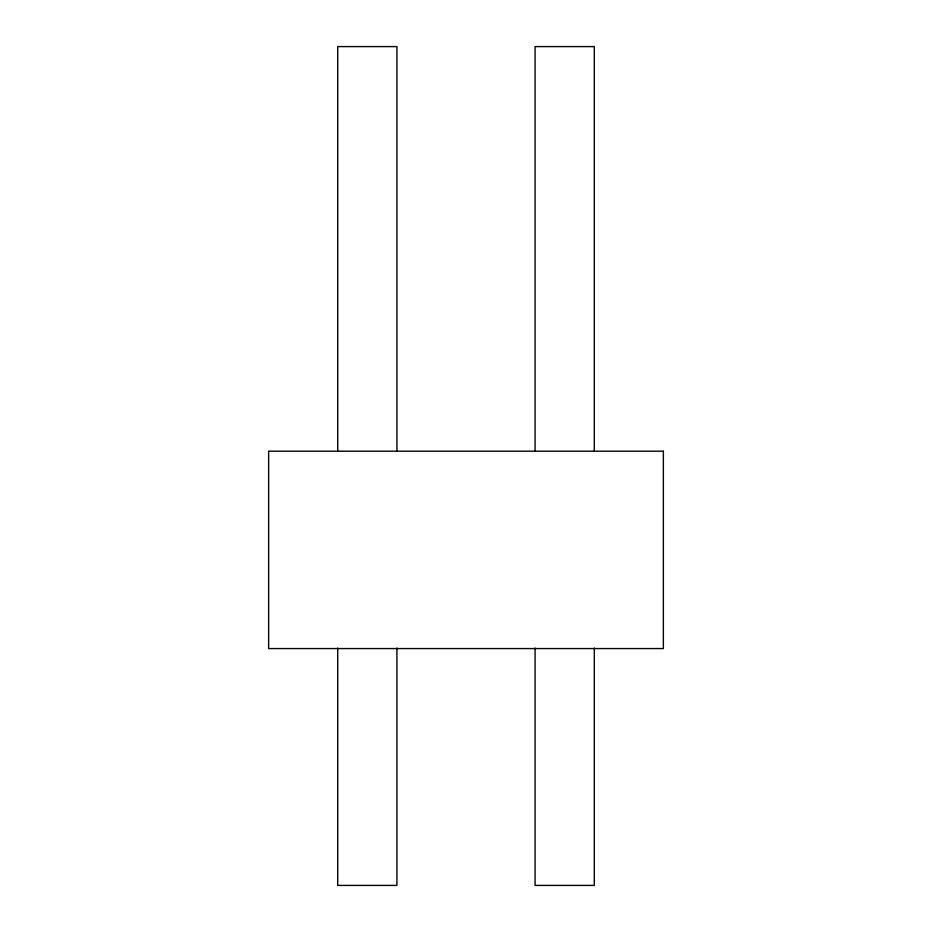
<?xml version="1.0" encoding="UTF-8"?>
<svg xmlns="http://www.w3.org/2000/svg" width="932" height="932" viewBox="0 0 932 932"><rect width="100%" height="100%" fill="white"/><g stroke="black" fill="none" stroke-linecap="round" stroke-linejoin="round"><path stroke-width="1.4" d="M594.29 451.438L594.29 46.6L535.073 46.6L535.073 451.438M594.29 648.031L594.29 885.4L535.073 885.4L535.073 648.031M396.927 451.438L396.927 46.6L337.71 46.6L337.71 451.438M396.927 648.031L396.927 885.4L337.71 885.4L337.71 648.031M663.363 451.193L268.637 451.193L268.637 648.567L663.363 648.567L663.363 451.193"/></g></svg>
